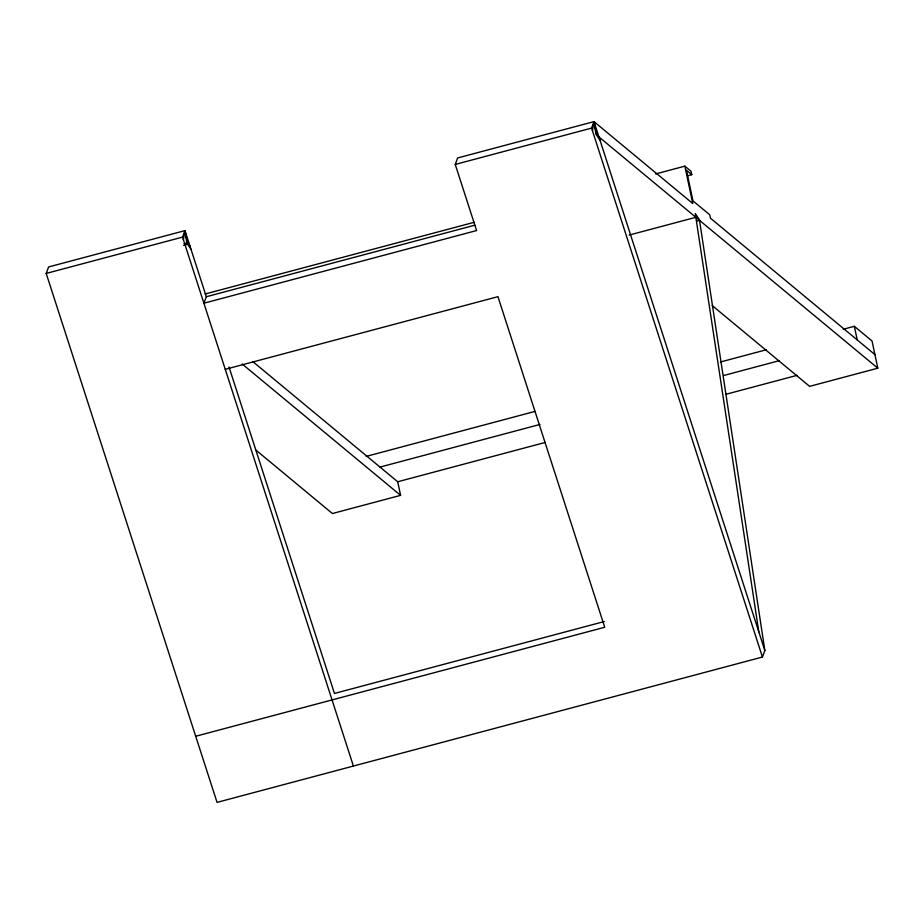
<?xml version="1.0" encoding="UTF-8"?>
<svg xmlns="http://www.w3.org/2000/svg" width="924" height="924" viewBox="0 0 924 924"><rect width="100%" height="100%" fill="white"/><g stroke="black" fill="none" stroke-linecap="round" stroke-linejoin="round"><path stroke-width="1.39" d="M183.391 239.72L184.962 230.619L48.614 266.955L46.2 273.435L217.059 802.379L762.439 657.045L764.853 650.565L699.433 219.797L695.275 213.502L758.812 631.866M592.434 130.711L593.993 121.621L457.646 157.958L455.243 164.437L476.599 230.55L203.904 303.222L206.318 296.743L184.962 230.619L182.548 237.11L353.407 766.042M762.439 657.045L591.591 128.101L593.993 121.621L692.781 203.546L684.869 166.147L655.566 173.955M46.2 273.435L182.548 237.11M455.243 164.437L591.591 128.101M184.061 243.774L186.844 243.024L191.002 249.33M183.657 245.334L187.838 244.225L189.905 245.934M205.036 294.017L474.243 222.28M206.318 296.743L474.832 225.19M687.595 175.803L691.776 174.682L691.06 171.287L684.869 166.147M629.071 235.1L695.853 217.302M696.731 221.079L699.514 220.339M225.26 369.334L497.955 296.673L604.735 627.257L195.703 736.266M366.135 456.41L534.915 411.434M720.431 362L766.458 349.722M843.173 329.279L854.33 326.311L872.048 340.991L877.8 368.191L809.632 386.359L712.173 305.544M380.007 467.082L539.997 424.439M723.654 375.502L779.302 360.672M253.13 361.862L397.713 481.762L545.183 442.457M726.056 394.259L797.008 375.352M397.713 481.762L400.589 495.356L332.409 513.525L256.006 450.161M604.365 621.517L334.453 693.45L229.002 366.978M691.776 174.682L686.474 170.282L692.942 200.878L709.771 214.83L710.487 218.226L874.924 354.597M877.8 368.191L596.869 135.216L593.993 121.621L764.853 650.565M242.227 364.033L400.589 495.356M600.034 140.321L595.876 134.026L593.993 121.621M854.33 326.311L857.218 339.905M187.838 244.225L184.962 230.619L186.844 243.024"/></g></svg>
